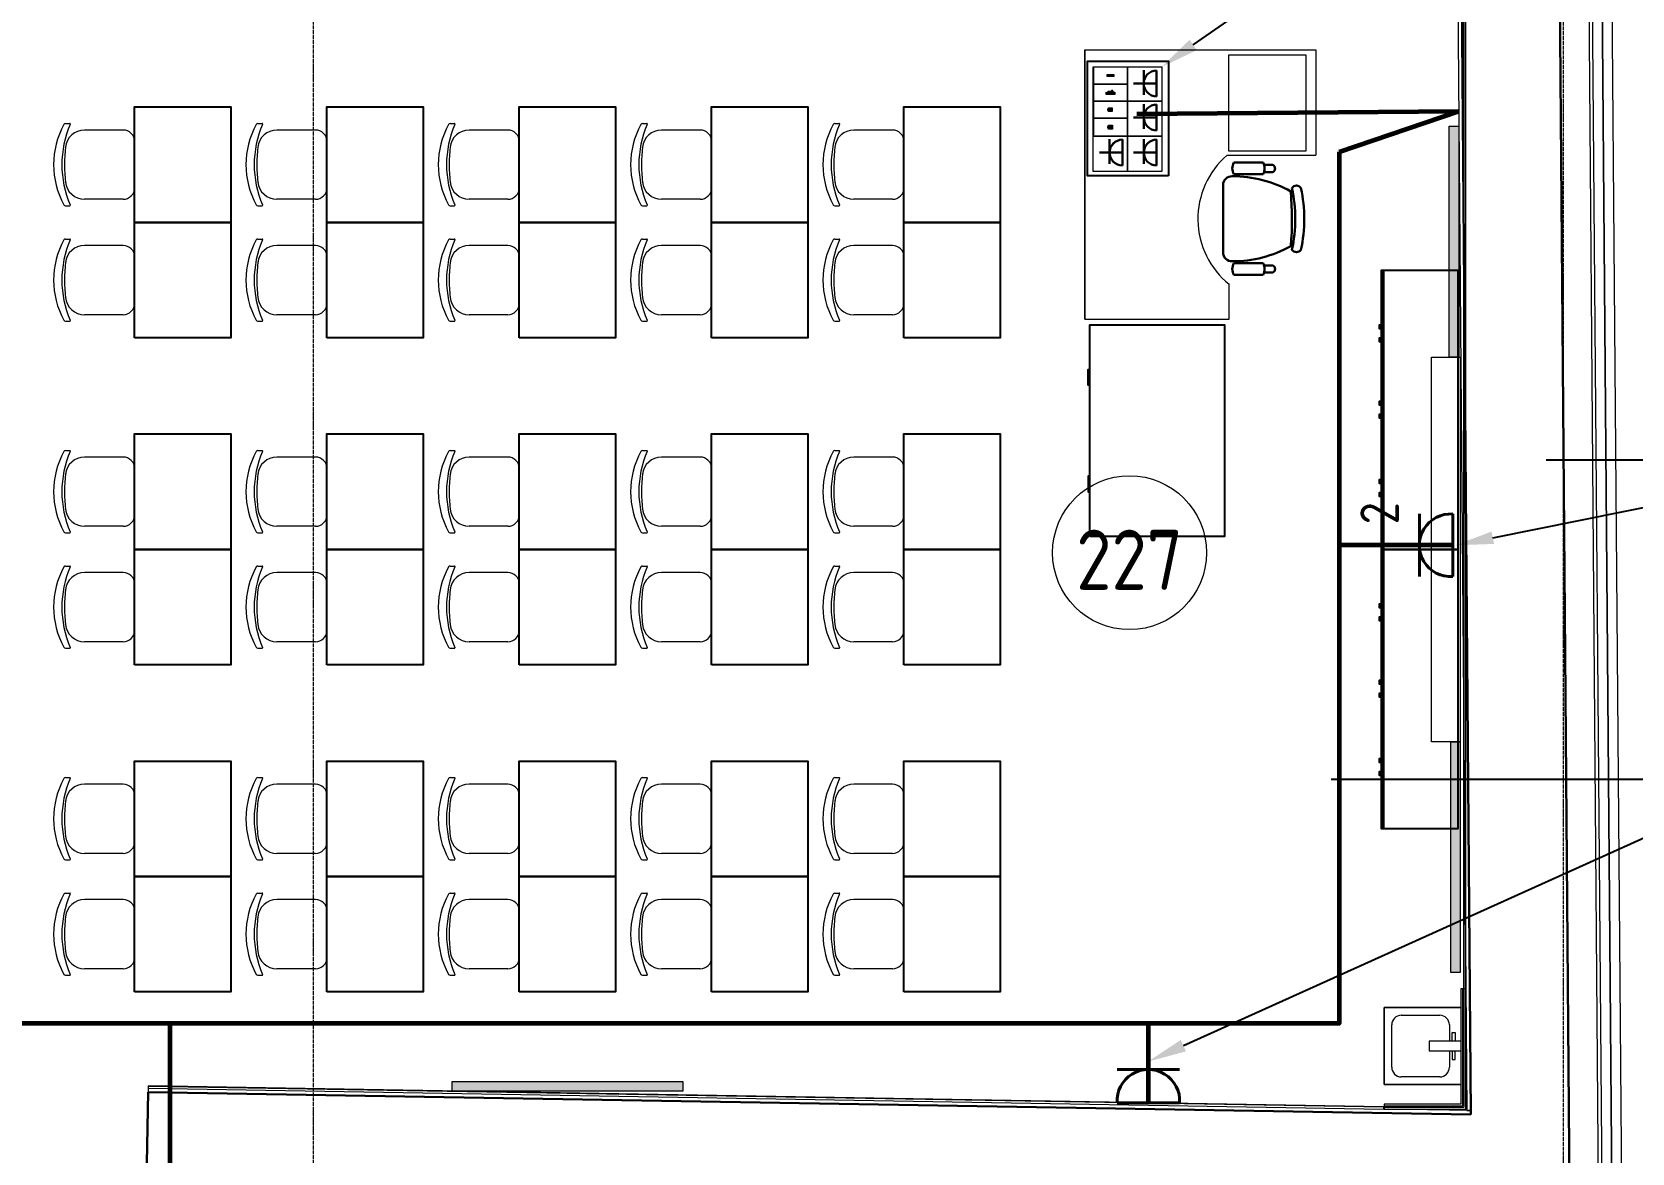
# Model space of a CAD drawing. Header units: millimetres. Extents: x -32 to 417638015, y -35 to 175284279.
# Drawn here: x 416933212 to 416941531, y 175268449 to 175274276 of the extents above; entities that cross this region are included whole.
import ezdxf
from ezdxf import colors
from ezdxf.entities.mleader import LeaderData, LeaderLine
from ezdxf.math import Vec2, Vec3

# ---------------------------------------------------------------- set-up
doc = ezdxf.new("R2010")
doc.units = ezdxf.units.MM
doc.linetypes.add('ADSK_Линия сетки', pattern=[25, 20, -2.5, 0, -2.5])
for name, color, linetype, lineweight in [('_ЭМ_В полу', 26, 'Кабель в трубе', 60), ('_ЭМ_гофра', 5, 'Continuous', 60), ('_ЭМ_ТХобщее_слой', 7, 'Continuous', 30), ('Аннотация', 7, 'Continuous', 18), ('Оси', 253, 'Continuous', 9), ('Сантехника', 7, 'Continuous', 18), ('Стены наружные', 7, 'Continuous', 18), ('Стены несущие', 7, 'Continuous', 30), ('Стены отделка', 7, 'Continuous', 30), ('Стены штриховка', 7, 'Continuous', 9), ('ТХ', 5, 'Continuous', 0), ('ШТРИХОВКА', 252, 'Continuous', 15), ('Электро', 250, 'Continuous', 25), ('ЭМ', 5, 'Continuous', 40), ('ЭОМ_Кабель Быт. розеток', 5, 'Continuous', 30), ('ЭОМ_Кабель для СУП', 150, 'Continuous', 9)]:
    doc.layers.add(name, color=color, linetype=linetype, lineweight=lineweight)
for name, color, linetype in [('_ЭМ_Надписи', 7, 'Continuous'), ('PDF _СС_розетки', 7, 'Continuous'), ('ВНУТРЯНКА', 1, 'Continuous'), ('ЭОМ_Лотки рабочие', 5, 'Continuous')]:
    doc.layers.add(name, color=color, linetype=linetype)
doc.layers.add('PDF _ЭОМ _розетки', color=7, linetype='Continuous', true_color=0xeb0000)
doc.layers.add('Линии', color=7, linetype='Continuous', lineweight=9, true_color=0x00a600)
doc.styles.add('ELine', font='txt.shx')
doc.styles.add('GOST Common', font='GOST_Common.ttf', dxfattribs={"width": 0.9, "height": 349.9999999999996})
doc.styles.add('ЭОМ', font='isocpeur.ttf', dxfattribs={"width": 0.85, "height": 250})
doc.linetypes.add('TRAY', pattern='A,12.119257,["_",ELine,S=4.5,R=90,X=0,Y=-1.555839],0.750382,["_",ELine,S=4.5,R=0,X=0,Y=-0.8058489999999999],1.314849,["_",ELine,S=4.5,R=0,X=0,Y=-0.8058489999999999],2.250029,["_",ELine,S=4.5,R=90,X=0,Y=-1.555839],13.565483', length=30)
doc.linetypes.add('Кабель в трубе', pattern='A,8,[133,ltypeshp.shx,S=1,R=0,X=10,Y=1.3],-3,[130,ltypeshp.shx,S=1.5,R=-45,X=-1.5,Y=0],8', length=19)

# ---------------------------------------------------------------- blocks, each defined once
blk = doc.blocks.new('Стул ученич штабелир №5-7')
at = {"color": 0, "linetype": 'ByBlock', "lineweight": -2}
for p, q in [((-120.064222017827, -6.874120663269423e-05), (120.064222017827, 6.874120663269423e-05)), ((-120.0642220180016, -6.874130849610083e-05), (120.0642220177106, 6.874110476928763e-05)), ((-179.935777982173, -59.99993125879337), (-179.935777982173, -260.3112319844695)), ((-179.9357779823476, -59.99993125888795), (-179.9357779823476, -260.3112319845714)), ((180.064222017827, -59.99993125879337), (180.064222017827, -260.3112319844695)), ((180.0642220177106, -59.99993125888795), (180.0642220177106, -260.3112319845714)), ((-213.4357779821148, -359.0004116515302), (-213.4357779821148, -337.3406056039639)), ((-213.4357779822894, -359.0004116516247), (-213.4357779822894, -337.3406056040585)), ((213.564222017827, -359.0004116515302), (213.564222017827, -337.3406056039639)), ((213.5642220176524, -359.0004116516247), (213.5642220176524, -337.3406056040585))]:
    blk.add_line(p, q, dxfattribs=at)
for centre, radius, start, end in [((-119.9357779822312, -59.99993125879337), 60.00000000000227, 90, 180), ((-119.9357779823476, -59.99993125885157), 59.99999999995964, 90, 180), ((120.0642220178852, -59.99993125879337), 60.00000000000227, 0, 90), ((120.0642220177106, -59.99993125885157), 59.99999999995964, 0, 90), ((-79.93577798217302, -260.3112319844549), 100.0000000000176, 180, 264.2584419996841), ((-79.93577798234764, -260.3112319845568), 100.0000000000176, 180, 264.2584419996841), ((80.06422201782698, -260.3112319844549), 100.0000000000176, 275.7415580003159, 0), ((80.06422201765236, -260.3112319845568), 100.0000000000176, 275.7415580003159, 0), ((-210.435777982173, -337.3406056039494), 2.999999999983853, 63.89783268162118, 180), ((-210.4357779823476, -337.340605604044), 2.999999999983853, 63.89783268162118, 180), ((-203.435777982173, -359.0004116515447), 9.999999999989248, 180, 238.068250632605), ((-203.4357779823476, -359.0004116516466), 9.999999999989248, 180, 238.068250632605), ((0.06422201782697812, 142.3201924452005), 520.8201237039044, 246.3195110063149, 293.6804889936851), ((0.06422201765235513, 142.3201924450987), 520.8201237039044, 246.3195110063149, 293.6804889936851), ((0.06422201782697812, 9.04909030158342), 430.5490215606072, 240.9916647866204, 299.0083352133797), ((0.06422201765235513, 9.049090301488832), 430.5490215606072, 240.9916647866204, 299.0083352133797), ((0.06422201782697812, 435.5341415462426), 800.3966485555333, 263.2469772545854, 276.7530227454146), ((0.06422201765235513, 435.5341415461407), 800.3966485555333, 263.2469772545854, 276.7530227454146), ((203.564222017827, -359.0004116515447), 9.999999999989248, 301.931749367395, 0), ((203.5642220176524, -359.0004116516466), 9.999999999989248, 301.931749367395, 0), ((210.564222017827, -337.3406056039494), 2.999999999983853, 0, 116.1021673183788), ((210.5642220176524, -337.340605604044), 2.999999999983853, 0, 116.1021673183788)]:
    blk.add_arc(centre, radius, start, end, dxfattribs=at)
blk = doc.blocks.new('Тх 2 этаж')
at = {"lineweight": 0, "true_color": 0x939598}
h = blk.add_hatch(color=252, dxfattribs=at)
h.dxf.hatch_style = 1
h.paths.add_polyline_path([(61180.77651820739, 38900.27129956684), (61130.77651820739, 38900.27129956684), (61130.77651820739, 40100.27129956684), (61180.77651820739, 40100.27129956684)])
h = blk.add_hatch(color=252, dxfattribs=at)
h.dxf.hatch_style = 1
h.paths.add_polyline_path([(61187.89324251522, 35700.32885760977), (61137.89324251522, 35700.32885760977), (61137.89324251522, 36900.32885760977), (61187.89324251522, 36900.32885760977)])
h = blk.add_hatch(color=252, dxfattribs=at)
h.dxf.hatch_style = 1
h.paths.add_polyline_path([(57145.65672237589, 35134.53561639902), (57145.65672237589, 35084.53561639902), (55945.65672237589, 35084.53561639902), (55945.65672237589, 35134.53561639902)])
at = {"color": 252, "linetype": 'Continuous', "lineweight": 5, "true_color": 0x939598}
for p, q in [((59236.2954341704, 39097.28630642517), (59236.29543418204, 40497.28630642517)), ((59236.29543418204, 40497.28630642517), (59236.29543418204, 39097.28630642517)), ((59236.29543418204, 40497.28630642517), (60436.29543418204, 40497.28630642517)), ((60436.29543418204, 40497.28630642517), (60436.29543418204, 39949.36573128978)), ((59975.32160663168, 39949.36573128978), (60436.29543418204, 39949.36573128978)), ((59986.29543418204, 39097.28630642517), (59986.2954341821, 39278.18198510743)), ((59236.2954341704, 39097.28630642517), (59986.2954341704, 39097.28630642517)), ((59236.29543418204, 39097.28630642517), (59986.29543418204, 39097.28630642517))]:
    blk.add_line(p, q, dxfattribs=at)
at = {"color": 252, "linetype": 'Continuous', "true_color": 0x939598}
for p, q in [((60162.14426912137, 39850.34493473265), (60010.96334570626, 39850.34527166281)), ((60162.14440334684, 39910.5721293916), (60010.96347993196, 39910.57246632176)), ((60213.4767033805, 39861.80892196414), (60167.76388856259, 39861.81367082312)), ((60213.55090461861, 39898.55492247525), (60167.93985862334, 39898.53411271307)), ((59954.7005972476, 39794.04722466017), (59954.69981686355, 39443.88792741508)), ((60162.14323779874, 39387.5892927025), (60010.96231438362, 39387.58962963265)), ((60213.47562096411, 39376.12740015704), (60167.76280612036, 39376.12053156388)), ((60788.06103285012, 39350.32885760977), (60788.06103285012, 37900.32885760977)), ((60162.14310357816, 39327.36442153389), (60010.96218016327, 39327.36475846404)), ((60213.54965840842, 39339.37907582498), (60167.93861250629, 39339.40008888976)), ((60788.06103285012, 37900.32885760977), (60788.06103285012, 36450.32885760977))]:
    blk.add_line(p, q, dxfattribs=at)
at = {"color": 252, "linetype": 'Continuous', "lineweight": 5, "true_color": 0x939598}
for points in [[(60385.0405135703, 40470.86859739671), (60385.0405135703, 39970.86859739671), (59985.0405135703, 39970.86859739671), (59985.0405135703, 40470.86859739671)], [(61037.89324251522, 36900.32885760977), (61037.89324251522, 38900.32885760977), (61187.89324251522, 38900.32885760977), (61187.89324251522, 36900.32885760977)]]:
    blk.add_lwpolyline(points, close=True, dxfattribs=at)
at = {"color": 252, "true_color": 0x939598}
for points in [[(54295.43688197446, 39600.32885761023), (54295.43688197446, 40200.32885761023), (54795.43688197457, 40200.32885761023), (54795.43688197457, 39600.32885761023)], [(55295.43688197446, 39600.32885761023), (55295.43688197446, 40200.32885761023), (55795.43688197457, 40200.32885761023), (55795.43688197457, 39600.32885761023)], [(56295.43688197446, 39600.32885761023), (56295.43688197446, 40200.32885761023), (56795.43688197457, 40200.32885761023), (56795.43688197457, 39600.32885761023)], [(57295.43688197492, 39600.32885761023), (57295.43688197492, 40200.32885761023), (57795.43688197504, 40200.32885761023), (57795.43688197504, 39600.32885761023)], [(58295.43688197492, 39600.32885761023), (58295.43688197492, 40200.32885761023), (58795.43688197504, 40200.32885761023), (58795.43688197504, 39600.32885761023)], [(54295.43688197446, 39000.32885760977), (54295.43688197446, 39600.32885760977), (54795.43688197457, 39600.32885760977), (54795.43688197457, 39000.32885760977)], [(55295.43688197446, 39000.32885760977), (55295.43688197446, 39600.32885760977), (55795.43688197457, 39600.32885760977), (55795.43688197457, 39000.32885760977)], [(56295.43688197446, 39000.32885760977), (56295.43688197446, 39600.32885760977), (56795.43688197457, 39600.32885760977), (56795.43688197457, 39000.32885760977)], [(57295.43688197492, 39000.32885760977), (57295.43688197492, 39600.32885760977), (57795.43688197504, 39600.32885760977), (57795.43688197504, 39000.32885760977)], [(58295.43688197492, 39000.32885760977), (58295.43688197492, 39600.32885760977), (58795.43688197504, 39600.32885760977), (58795.43688197504, 39000.32885760977)], [(54295.43688197446, 37900.32885760977), (54295.43688197446, 38500.32885760977), (54795.43688197457, 38500.32885760977), (54795.43688197457, 37900.32885760977)], [(55295.43688197446, 37900.32885760977), (55295.43688197446, 38500.32885760977), (55795.43688197457, 38500.32885760977), (55795.43688197457, 37900.32885760977)], [(56295.43688197446, 37900.32885760977), (56295.43688197446, 38500.32885760977), (56795.43688197457, 38500.32885760977), (56795.43688197457, 37900.32885760977)], [(57295.43688197492, 37900.32885760977), (57295.43688197492, 38500.32885760977), (57795.43688197504, 38500.32885760977), (57795.43688197504, 37900.32885760977)], [(58295.43688197492, 37900.32885760977), (58295.43688197492, 38500.32885760977), (58795.43688197504, 38500.32885760977), (58795.43688197504, 37900.32885760977)], [(54295.43688197446, 37300.3288576093), (54295.43688197446, 37900.3288576093), (54795.43688197457, 37900.3288576093), (54795.43688197457, 37300.3288576093)], [(55295.43688197446, 37300.3288576093), (55295.43688197446, 37900.3288576093), (55795.43688197457, 37900.3288576093), (55795.43688197457, 37300.3288576093)], [(56295.43688197446, 37300.3288576093), (56295.43688197446, 37900.3288576093), (56795.43688197457, 37900.3288576093), (56795.43688197457, 37300.3288576093)], [(57295.43688197492, 37300.3288576093), (57295.43688197492, 37900.3288576093), (57795.43688197504, 37900.3288576093), (57795.43688197504, 37300.3288576093)], [(58295.43688197492, 37300.3288576093), (58295.43688197492, 37900.3288576093), (58795.43688197504, 37900.3288576093), (58795.43688197504, 37300.3288576093)], [(54295.43688197446, 36200.3288576093), (54295.43688197446, 36800.3288576093), (54795.43688197457, 36800.3288576093), (54795.43688197457, 36200.3288576093)], [(55295.43688197446, 36200.3288576093), (55295.43688197446, 36800.3288576093), (55795.43688197457, 36800.3288576093), (55795.43688197457, 36200.3288576093)], [(56295.43688197446, 36200.3288576093), (56295.43688197446, 36800.3288576093), (56795.43688197457, 36800.3288576093), (56795.43688197457, 36200.3288576093)], [(57295.43688197492, 36200.3288576093), (57295.43688197492, 36800.3288576093), (57795.43688197504, 36800.3288576093), (57795.43688197504, 36200.3288576093)], [(58295.43688197492, 36200.3288576093), (58295.43688197492, 36800.3288576093), (58795.43688197504, 36800.3288576093), (58795.43688197504, 36200.3288576093)], [(54295.43688197446, 35600.32885760884), (54295.43688197446, 36200.32885760884), (54795.43688197457, 36200.32885760884), (54795.43688197457, 35600.32885760884)], [(55295.43688197446, 35600.32885760884), (55295.43688197446, 36200.32885760884), (55795.43688197457, 36200.32885760884), (55795.43688197457, 35600.32885760884)], [(56295.43688197446, 35600.32885760884), (56295.43688197446, 36200.32885760884), (56795.43688197457, 36200.32885760884), (56795.43688197457, 35600.32885760884)], [(57295.43688197492, 35600.32885760884), (57295.43688197492, 36200.32885760884), (57795.43688197504, 36200.32885760884), (57795.43688197504, 35600.32885760884)], [(58295.43688197492, 35600.32885760884), (58295.43688197492, 36200.32885760884), (58795.43688197504, 36200.32885760884), (58795.43688197504, 35600.32885760884)]]:
    blk.add_lwpolyline(points, close=True, dxfattribs=at)
at = {"color": 252, "lineweight": 0, "true_color": 0x939598}
for points in [[(61180.77651820739, 38900.27129956684), (61130.77651820739, 38900.27129956684), (61130.77651820739, 40100.27129956684), (61180.77651820739, 40100.27129956684), (61180.77651820739, 38900.27129956684)], [(61187.89324251522, 35700.32885760977), (61137.89324251522, 35700.32885760977), (61137.89324251522, 36900.32885760977), (61187.89324251522, 36900.32885760977), (61187.89324251522, 35700.32885760977)], [(57145.65672237589, 35134.53561639902), (57145.65672237589, 35084.53561639902), (55945.65672237589, 35084.53561639902), (55945.65672237589, 35134.53561639902), (57145.65672237589, 35134.53561639902)]]:
    blk.add_lwpolyline(points, dxfattribs=at)
at = {"color": 252, "linetype": 'Continuous', "true_color": 0x939598}
for points in [[(61176.03353846149, 39350.32885760977), (60776.03353846149, 39350.32885760977), (60776.03353846149, 37900.32885760977), (61176.03353846149, 37900.32885760977)], [(59261.2954341704, 37967.28630642517), (59261.2954341704, 39067.28630642517), (59961.2954341704, 39067.28630642517), (59961.2954341704, 37967.28630642517)], [(60776.03353846149, 39048.98644741462), (60776.03353846149, 39066.36411720444), (60765.81210493558, 39066.36411720444), (60765.81210493558, 39048.98644741462)], [(60776.03353846149, 38981.30789320008), (60776.03353846149, 38998.68556298991), (60765.81210493558, 38998.68556298991), (60765.81210493558, 38981.30789320008)], [(60776.03353846149, 38652.09699854325), (60776.03353846149, 38669.47466833307), (60765.81210493558, 38669.47466833307), (60765.81210493558, 38652.09699854325)], [(60776.03353846149, 38584.41844432871), (60776.03353846149, 38601.79611411854), (60765.81210493558, 38601.79611411854), (60765.81210493558, 38584.41844432871)], [(60776.03353846149, 38245.07422458217), (60776.03353846149, 38262.451894372), (60765.81210493558, 38262.451894372), (60765.81210493558, 38245.07422458217)], [(60776.03353846149, 38177.39567036764), (60776.03353846149, 38194.77334015747), (60765.81210493558, 38194.77334015747), (60765.81210493558, 38177.39567036764)], [(61176.03353846149, 37900.32885760977), (60776.03353846149, 37900.32885760977), (60776.03353846149, 36450.32885760977), (61176.03353846149, 36450.32885760977)], [(60776.03353846149, 37598.98644741462), (60776.03353846149, 37616.36411720444), (60765.81210493558, 37616.36411720444), (60765.81210493558, 37598.98644741462)], [(60776.03353846149, 37531.30789320008), (60776.03353846149, 37548.68556298991), (60765.81210493558, 37548.68556298991), (60765.81210493558, 37531.30789320008)], [(60776.03353846149, 37202.09699854325), (60776.03353846149, 37219.47466833307), (60765.81210493558, 37219.47466833307), (60765.81210493558, 37202.09699854325)], [(60776.03353846149, 37134.41844432871), (60776.03353846149, 37151.79611411854), (60765.81210493558, 37151.79611411854), (60765.81210493558, 37134.41844432871)], [(60776.03353846149, 36795.07422458217), (60776.03353846149, 36812.451894372), (60765.81210493558, 36812.451894372), (60765.81210493558, 36795.07422458217)], [(60776.03353846149, 36727.39567036764), (60776.03353846149, 36744.77334015747), (60765.81210493558, 36744.77334015747), (60765.81210493558, 36727.39567036764)]]:
    blk.add_lwpolyline(points, close=True, dxfattribs=at)
for points in [[(59261.2954341704, 38754.01071749668), (59252.30571385636, 38754.01071749668), (59252.30571385636, 38835.83126919571), (59261.2954341704, 38835.83126919571)], [(59261.2954341704, 38280.56189535366), (59252.30571385636, 38280.56189535366), (59252.30571385636, 38198.74134365463), (59261.2954341704, 38198.74134365463)]]:
    blk.add_lwpolyline(points, dxfattribs=at)
at = {"color": 252, "linetype": 'Continuous', "lineweight": 5, "true_color": 0x939598}
blk.add_arc((60260.67704385606, 39618.34969742381), 437.0347128431037, 130.763286195209, 231.1101143190812, dxfattribs=at)
at = {"color": 252, "linetype": 'Continuous', "true_color": 0x939598}
for centre, radius, start, end in [((60060.98328179916, 39880.45759577001), 58.38482941624959, 148.9509723039595, 211.0487723124128), ((60112.12446724885, 39880.45748179406), 58.38480618133872, 328.9509823097884, 31.04877231241278), ((60204.95766674218, 39880.16683860077), 20.23648610886494, 294.8954523095378, 65.3353723126191), ((60000.11252139462, 39794.64193699509), 45.41608186922892, 87.81347230701496, 180.7478723090623), ((60003.16940888696, 39215.56074127211), 624.4633710530684, 60.90677230834565, 90.12147231066483), ((59582.53048366125, 39618.25509392261), 747.5137961953538, 347.6019923053718, 12.39777231370975), ((60335.8472871471, 39762.8999864033), 28.12327221800075, 34.29147231039229, 145.7082723040992), ((59629.00029166185, 39618.25499035761), 747.5137961953548, 347.6019923053718, 12.39777231370975), ((58550.69627889598, 39618.25739352516), 1761.918570076576, 355.3938223139809, 4.654622310933214), ((60000.11150601535, 39443.29533615609), 45.4158030504315, 179.2518723107988, 272.1866373024927), ((60003.17422751244, 40022.36490078853), 624.4533800444574, 269.8779723083234, 299.1058923034812), ((60335.84664241274, 39473.60684367712), 28.12280751992464, 214.2900723023849, 325.7096423134712), ((60060.98211625617, 39357.47708257119), 58.38480618134817, 148.9509723039595, 211.0487723124128), ((60112.12330170584, 39357.47696859506), 58.38485265115693, 328.9510123072455, 31.04877231241278), ((60205.0306217701, 39357.73699246161), 20.23648610886201, 294.8954523095378, 65.3353723126191)]:
    blk.add_arc(centre, radius, start, end, dxfattribs=at)
at = {"layer": 'ТХ', "color": 252, "lineweight": 0, "true_color": 0x939598, "rotation": 270}
for p in [(54295.43688197446, 39900.32885761023), (55295.43688197446, 39900.32885761023), (56295.43688197492, 39900.32885761023), (57295.43688197492, 39900.32885761023), (58295.43688197492, 39900.32885761023), (54295.43688197446, 39300.32885760977), (55295.43688197446, 39300.32885760977), (56295.43688197492, 39300.32885760977), (57295.43688197492, 39300.32885760977), (58295.43688197492, 39300.32885760977), (54295.43688197446, 38200.32885760977), (55295.43688197446, 38200.32885760977), (56295.43688197492, 38200.32885760977), (57295.43688197492, 38200.32885760977), (58295.43688197492, 38200.32885760977), (54295.43688197446, 37600.3288576093), (55295.43688197446, 37600.3288576093), (56295.43688197492, 37600.3288576093), (57295.43688197492, 37600.3288576093), (58295.43688197492, 37600.3288576093), (54295.43688197446, 36500.3288576093), (55295.43688197446, 36500.3288576093), (56295.43688197492, 36500.3288576093), (57295.43688197492, 36500.3288576093), (58295.43688197492, 36500.3288576093), (54295.43688197446, 35900.32885760837), (55295.43688197446, 35900.32885760837), (56295.43688197492, 35900.32885760837), (57295.43688197492, 35900.32885760837), (58295.43688197492, 35900.32885760837)]:
    blk.add_blockref('Стул ученич штабелир №5-7', p, dxfattribs=at)
blk = doc.blocks.new('План 2 этажа')
at = {"layer": 'Линии', "color": 8}
blk.add_circle((53778.77925825748, 40208.45643369347), 400, dxfattribs=at)
at = {"layer": 'Оси', "color": 8, "linetype": 'ADSK_Линия сетки'}
for p, q in [((49535.92272609222, 9973.128395515116), (49535.92272609228, 43330.54485976356)), ((56035.92272609216, -4690.674102031737), (56035.92272609228, 43330.54485976354))]:
    blk.add_line(p, q, dxfattribs=at)
at = {"layer": 'Сантехника', "color": 8}
for p, q in [((55501.92394514976, 37843.69959040951), (55101.92394514976, 37843.69959040951)), ((55101.92394514976, 37843.69959040951), (55101.92394514976, 37443.69959040951)), ((55101.92394514976, 37843.69959040951), (55501.92394514976, 37843.69959040951)), ((55101.92394514976, 37443.69959040951), (55101.92394514976, 37843.69959040951)), ((55191.92320647625, 37803.69959040951), (55391.92468381911, 37803.69959040951)), ((55141.92320647626, 37533.70032841641), (55141.92320647626, 37753.69959040952)), ((55441.92468381912, 37753.6995904095), (55441.92468381912, 37668.69964301687)), ((55456.92395079025, 37713.69959040951), (55471.9239677132, 37713.69959040951)), ((55456.92395079025, 37668.69964301687), (55456.92395079025, 37713.69959040951)), ((55471.9239677132, 37713.69959040951), (55471.9239677132, 37668.69964301687)), ((55501.92394514976, 37668.69964301687), (55336.91102967469, 37668.69964301687)), ((55336.91102967469, 37668.69964301687), (55336.91102967469, 37618.69953780209)), ((55336.91102967469, 37618.69953780209), (55501.92394514976, 37618.69953780209)), ((55441.92468381912, 37618.69953780209), (55441.92468381912, 37533.70032841641)), ((55456.92393951042, 37618.69953780209), (55456.92393951042, 37573.69953780209)), ((55471.92393446289, 37573.69953780209), (55471.92393446289, 37618.69953780209)), ((55456.92393951042, 37573.69953780209), (55471.92393446289, 37573.69953780209)), ((55101.92394514976, 37443.69959040951), (55501.92394514976, 37443.69959040951)), ((55501.92394514976, 37443.69959040951), (55101.92394514976, 37443.69959040951)), ((55391.92468381912, 37483.70032841641), (55191.92320647626, 37483.70032841641))]:
    blk.add_line(p, q, dxfattribs=at)
for centre, radius, start, end in [((55191.92320647625, 37753.69959040952), 49.99999999999496, 90, 180), ((55391.92468381911, 37753.6995904095), 50.00000000000545, 0, 90), ((55191.92320647626, 37533.70032841641), 49.99999999999994, 180, 270), ((55391.92468381912, 37533.70032841641), 50.00000000000004, 270, 0)]:
    blk.add_arc(centre, radius, start, end, dxfattribs=at)
at = {"layer": 'Стены наружные', "color": 8}
for p, q in [((56277.85419255681, 44107.5048098117), (56365.35536891129, 33288.48253709409)), ((56315.38774645817, 33284.2770481747), (56228.25694309018, 44057.50480981172)), ((56228.25792424136, 44057.50480981109), (56315.3887276093, 33284.2770481747))]:
    blk.add_line(p, q, dxfattribs=at)
at = {"layer": 'Стены несущие', "color": 8}
for p, q in [((56070.07858735276, 36412.84215470037), (56010.03002658818, 43837.50480981116)), ((55504.78509928519, 43247.50480981119), (55552.98289410764, 37288.12189171278)), ((48675.71843421919, 37404.43856929793), (48669.46143818012, 37034.49147848551)), ((48675.71843421913, 37404.43856929793), (55552.9828941077, 37288.12189171278))]:
    blk.add_line(p, q, dxfattribs=at)
at = {"layer": 'Стены отделка', "color": 8, "lineweight": 9}
for p, q in [((56240.0730276783, 36414.21702140529), (56178.66067477479, 44007.50480981116)), ((55484.78572146478, 43247.3470050229), (55532.81457617466, 37308.8525699829)), ((55514.92394514941, 43034.24843069262), (55514.92394514976, 37941.5147055493)), ((55526.92394514981, 37316.51470554936), (55526.92394514941, 43034.24843069262)), ((55501.92394514981, 37941.5147055493), (55501.92394514981, 37341.5147055493)), ((55526.92394514981, 37941.5147055493), (55501.92394514981, 37941.5147055493)), ((48676.25957982277, 37436.43399336819), (48676.05665022152, 37424.43570934181)), ((55100.75586233701, 37327.77508296876), (48676.25957982277, 37436.43399336819)), ((48676.05665022135, 37424.43570934181), (48675.71843421913, 37404.43856929793)), ((55100.55293273571, 37315.7767989424), (55100.75586233701, 37327.77508296876)), ((55553.3211101098, 37308.11903175674), (55100.55293273571, 37315.77679894246)), ((55501.92394514981, 37341.5147055493), (55101.92394514981, 37341.5147055493)), ((55101.92394514981, 37341.5147055493), (55101.92394514981, 37316.51470554936)), ((55101.92394514981, 37316.51470554936), (55526.92394514981, 37316.51470554936)), ((55532.81457617466, 37308.8525699829), (55552.81392209535, 37309.01431900704)), ((55552.9828941077, 37288.12189171278), (55553.3211101098, 37308.11903175674))]:
    blk.add_line(p, q, dxfattribs=at)
at = {"layer": 'Стены штриховка', "color": 8}
for p, q in [((56160.03493234393, 43837.50480981116), (56220.07368175767, 36414.05527238114)), ((55516.92394514941, 43034.24843069262), (55516.92394514987, 37326.51470554932)), ((55510.92394514981, 37332.51470554935), (55510.92394514981, 37941.5147055493)), ((48676.05665022152, 37424.43570934181), (48676.05665022135, 37424.43570934181)), ((48676.05665022152, 37424.43570934181), (55100.55293273571, 37315.7767989424)), ((55100.72204073681, 37325.77536896437), (48676.22575822263, 37434.43427936379)), ((55101.92394514981, 37332.51470554935), (55510.92394514981, 37332.51470554935)), ((55101.92394514981, 37326.51470554932), (55516.92394514981, 37326.51470554932))]:
    blk.add_line(p, q, dxfattribs=at)
at = {"layer": 'ЭОМ_Лотки рабочие'}
blk.add_blockref('Тх 2 этаж', (-5689.424382357276, 2325.175952200887), dxfattribs=at)
at = {"layer": 'Аннотация', "color": 8, "lineweight": 9, "insert": (53778.77925825748, 40171.50831343472), "char_height": 312.5000000000001, "width": 520.2111192702771, "attachment_point": 5, "line_spacing_factor": 1.022765581104984, "style": 'GOST Common'}
blk.add_mtext('227', dxfattribs=at)
blk = doc.blocks.new('_ЭМ_ТХ2_2ЭТАЖнов')
at = {"color": 252, "linetype": 'Continuous', "lineweight": 5, "true_color": 0x939598}
for p, q in [((59360.94832572137, 41088.76266821638), (59360.94832573301, 42488.76266821638)), ((59360.94832573301, 42488.76266821638), (59360.94832573301, 41088.76266821638)), ((59360.94832573301, 42488.76266821638), (60560.94832573301, 42488.76266821638)), ((60560.94832573301, 42488.76266821638), (60560.94832573301, 41940.84209308099)), ((60099.97449818264, 41940.84209308099), (60560.94832573301, 41940.84209308099)), ((60110.94832573301, 41088.76266821638), (60110.94832573307, 41269.65834689863)), ((59360.94832572137, 41088.76266821638), (60110.94832572137, 41088.76266821638)), ((59360.94832573301, 41088.76266821638), (60110.94832573301, 41088.76266821638))]:
    blk.add_line(p, q, dxfattribs=at)
at = {"color": 252, "linetype": 'Continuous', "true_color": 0x939598}
for p, q in [((60286.79729489782, 41902.0484911828), (60135.61637148294, 41902.04882811296)), ((60338.12959493147, 41853.28528375534), (60292.41678011357, 41853.29003261432)), ((60338.20379616958, 41890.03128426645), (60292.59275017432, 41890.01047450427)), ((60079.35348879858, 41785.52358645137), (60079.35270841452, 41435.36428920629)), ((60286.79716067234, 41841.82129652386), (60135.61623725724, 41841.82163345401)), ((60286.79612934971, 41379.0656544937), (60135.61520593459, 41379.06599142386)), ((60338.12851251508, 41367.60376194824), (60292.41569767133, 41367.59689335508)), ((60286.79599512912, 41318.84078332509), (60135.61507171424, 41318.84112025525)), ((60338.20254995939, 41330.85543761618), (60292.59150405725, 41330.87645068096)), ((60912.71392440109, 41341.80521940099), (60912.71392440109, 39891.80521940099)), ((60912.71392440109, 39891.80521940099), (60912.71392440109, 38441.80521940099))]:
    blk.add_line(p, q, dxfattribs=at)
at = {"color": 252, "linetype": 'Continuous', "lineweight": 5, "true_color": 0x939598}
blk.add_arc((60385.32993540703, 41609.82605921501), 437.0347128431037, 130.7632861937174, 231.1101143198557, dxfattribs=at)
at = {"color": 252, "linetype": 'Continuous', "true_color": 0x939598}
for centre, radius, start, end in [((60185.63617335013, 41871.93395756122), 58.38482941624959, 148.9509723046046, 211.0487723123435), ((60236.77735879981, 41871.93384358526), 58.38480618133872, 328.9509823089284, 31.04877231234352), ((60329.61055829315, 41871.64320039197), 20.23648610886494, 294.8954523101457, 65.33537231183048), ((60124.76541294559, 41786.11829878629), 45.41608186922892, 87.81347230707858, 180.7478723090623), ((60127.82230043792, 41207.03710306332), 624.4633710530684, 60.90677230794027, 90.12147231066393), ((59707.18337521222, 41609.73145571381), 747.5137961953538, 347.6019923051033, 12.39777231397826), ((60460.50017869808, 41754.3763481945), 28.12327221800075, 34.29147231014164, 145.7082723052577), ((59753.65318321282, 41609.73135214882), 747.5137961953548, 347.6019923051033, 12.39777231397826), ((58675.34917044695, 41609.73375531636), 1761.918570076576, 355.3938223140478, 4.654622310899385), ((60124.76439756631, 41434.7716979473), 45.4158030504315, 179.2518723108096, 272.1866373025563), ((60127.8271190634, 42013.84126257973), 624.4533800444574, 269.8779723083252, 299.105892302794), ((60460.49953396371, 41465.08320546832), 28.12280751992464, 214.2900723028546, 325.7096423144107), ((60185.63500780714, 41348.95344436239), 58.38480618134817, 148.9509723046046, 211.0487723123435), ((60236.7761932568, 41348.95333038626), 58.38485265115693, 328.9510123068154, 31.04877231234352), ((60329.68351332107, 41349.21335425281), 20.23648610886201, 294.8954523101457, 65.33537231183048)]:
    blk.add_arc(centre, radius, start, end, dxfattribs=at)
at = {"layer": 'ТХ', "color": 252, "lineweight": 0, "true_color": 0x939598, "rotation": 270}
for p in [(54420.08977352543, 41891.80521940146), (55420.08977352543, 41891.80521940146), (56420.08977352589, 41891.80521940146), (57420.08977352589, 41891.80521940146), (58420.08977352589, 41891.80521940146), (54420.08977352543, 41291.80521940099), (55420.08977352543, 41291.80521940099), (56420.08977352589, 41291.80521940099), (57420.08977352589, 41291.80521940099), (58420.08977352589, 41291.80521940099), (54420.08977352543, 40191.80521940099), (55420.08977352543, 40191.80521940099), (56420.08977352589, 40191.80521940099), (57420.08977352589, 40191.80521940099), (58420.08977352589, 40191.80521940099), (54420.08977352543, 39591.80521940053), (55420.08977352543, 39591.80521940053), (56420.08977352589, 39591.80521940053), (57420.08977352589, 39591.80521940053), (58420.08977352589, 39591.80521940053), (54420.08977352543, 38491.80521940053), (55420.08977352543, 38491.80521940053), (56420.08977352589, 38491.80521940053), (57420.08977352589, 38491.80521940053), (58420.08977352589, 38491.80521940053), (54420.08977352543, 37891.8052193996), (55420.08977352543, 37891.8052193996), (56420.08977352589, 37891.8052193996), (57420.08977352589, 37891.8052193996), (58420.08977352589, 37891.8052193996)]:
    blk.add_blockref('Стул ученич штабелир №5-7', p, dxfattribs=at)
blk = doc.blocks.new('розетк для люка')
at = {"layer": 'ВНУТРЯНКА', "color": 5, "lineweight": 30, "ltscale": 100, "transparency": 33554687}
blk.add_line((-67.11747854948044, -58.844417036511), (-67.11747854948044, 69.0245871595107), dxfattribs=at)
at = {"layer": 'Электро', "color": 5, "lineweight": 30, "transparency": 33554687}
for p, q in [((0, 0.0003593091387301683), (-120.061785097234, 0.0003593091387301683)), ((0, 67.26808135141619), (0, -67.26808135141619))]:
    blk.add_line(p, q, dxfattribs=at)
blk.add_ellipse((0.1495329299941659, 0), major_axis=(47.56583400309081, 47.56583400309035), ratio=0.9999999999999749, start_param=0.7876211000824064, end_param=3.924767880302308, dxfattribs=at)
blk = doc.blocks.new('Люк на 6 мест')
h = blk.add_hatch(color=256)
h.dxf.hatch_style = 1
h.paths.add_polyline_path([(-284.6164134591818, 515.7474190315988), (-284.5652974923141, 526.8375173213717), (-319.1556172966957, 526.9969494201068), (-319.2067332635634, 515.906851130334)])
h = blk.add_hatch(color=256)
h.dxf.hatch_style = 1
h.paths.add_polyline_path([(-323.7025677859856, 435.0548833542289), (-323.7022941317482, 435.1142552340189), (-313.005850428257, 442.7868896221062), (-289.0984504525622, 442.7241952550849), (-279.4343289099706, 434.9577158932825), (-279.4340552561989, 435.0170877726068), (-279.3240828458293, 422.808255480255), (-323.5925953751503, 422.8460510616442)])
h = blk.add_hatch(color=256)
h.dxf.hatch_style = 1
h.paths.add_polyline_path([(-311.7315014389605, 334.8334641364127), (-311.7421021068731, 341.7084559640571), (-317.2420955689886, 341.6999754296339), (-317.2505761034117, 347.1999688908181), (-311.750582641529, 347.2084494252413), (-311.7611833096744, 354.0834412533513), (-292.5112061932014, 354.1131231245308), (-292.4815243222547, 334.8631460071265)])
h = blk.add_hatch(color=256)
h.dxf.hatch_style = 1
h.paths.add_polyline_path([(-311.2660800683661, 243.1889807875316), (-311.2766807362786, 250.063972615176), (-316.7766741983942, 250.0554920807529), (-316.7851547328173, 255.5554855419371), (-311.2851612709346, 255.5639660763602), (-311.29576193908, 262.4389579044703), (-292.0457848226069, 262.4686397756498), (-292.0161029516603, 243.2186626582454)])
for p, q in [((-323.7025677855199, 435.0548833542289), (-323.7022941317482, 435.1142552340189)), ((-323.5925953751503, 422.8460510616442), (-323.7025677855199, 435.0548833542289)), ((-279.3240828458293, 422.808255480255), (-323.5925953751503, 422.8460510616442)), ((-289.0984504525622, 442.7241952550849), (-296.8204412725827, 442.7122885844456)), ((-296.8204412725827, 442.7122885844456), (-296.8085346021762, 434.9902977641923)), ((-289.0865437821558, 435.0022044345988), (-289.0984504525622, 442.7241952550849)), ((-289.0865437821558, 435.0022044345988), (-279.4340552561989, 435.0170877726068)), ((-279.4340552561989, 435.0170877726068), (-279.3240828458293, 422.808255480255))]:
    blk.add_line(p, q)
for points in [[(-215.4657629050489, 477.0801654207753), (-388.3062678503629, 476.7635674309568), (-388.3062678503629, 565.6642030309304), (-215.4657629050489, 565.9808010207489)], [(-284.5652974918485, 526.8375173213717), (-284.6164134587161, 515.7474190315988), (-319.2067332635634, 515.906851130334), (-319.1556172966957, 526.9969494201068)], [(-215.4657629050489, 388.1795298208017), (-388.3062678503629, 387.8629318309831), (-388.3062678503629, 476.7635674309568), (-215.4657629050489, 477.0801654207753)], [(-215.4657629050489, 299.2788942208281), (-388.3062678503629, 298.9622962310095), (-388.3062678503629, 387.8629318309831), (-215.4657629050489, 388.1795298208017)], [(-215.8419085670903, 205.4565212957386), (-388.6824135124043, 205.1399233059201), (-388.3062678503629, 298.9631910803387), (-215.4657629050489, 299.2797890701572)]]:
    blk.add_lwpolyline(points, close=True)
for points in [[(-311.750582641529, 347.2084494252413), (-317.2505761034117, 347.1999688908181), (-317.2420955689886, 341.6999754296339), (-311.7421021068731, 341.7084559640571)], [(-311.750582641529, 347.2084494252413), (-311.7611833096744, 354.0834412533513), (-292.5112061932014, 354.1131231245308)], [(-292.5112061932014, 354.1131231245308), (-292.4815243222547, 334.8631460071265), (-311.7315014389605, 334.8334641364127), (-311.7421021068731, 341.7084559640571)], [(-311.2851612709346, 255.5639660763602), (-316.7851547328173, 255.5554855419371), (-316.7766741983942, 250.0554920807529), (-311.2766807362786, 250.063972615176)], [(-311.2851612709346, 255.5639660763602), (-311.29576193908, 262.4389579044703), (-292.0457848226069, 262.4686397756498)], [(-292.0457848226069, 262.4686397756498), (-292.0161029516603, 243.2186626582454), (-311.2660800683661, 243.1889807875316), (-311.2766807362786, 250.063972615176)]]:
    blk.add_lwpolyline(points)
at = {"layer": 'PDF _СС_розетки', "linetype": 'Continuous', "lineweight": 20, "transparency": 33554687}
for points in [[(-391.1627966398373, 565.9808010207489), (-213.3615254396573, 565.9808010207489), (-213.3615254396573, 388.1795298208017), (-391.1627966398373, 388.1795298208017)], [(-391.1627966398373, 388.1795298208017), (-213.3615254396573, 388.1795298208017), (-213.3615254396573, 205.2982223008294), (-391.1627966398373, 205.2982223008294)], [(-391.1627966398373, 388.1795298208017), (-213.3615254396573, 388.1795298208017), (-213.3615254396573, 205.2982223008294), (-391.1627966398373, 205.2982223008294)], [(-391.1627966398373, 205.2982223008294), (-213.3615254396573, 205.2982223008294), (-213.3615254396573, 22.41691478085704), (-391.1627966398373, 22.41691478085704)]]:
    blk.add_lwpolyline(points, close=True, dxfattribs=at)
at = {"layer": 'PDF _ЭОМ _розетки', "color": 3, "linetype": 'Continuous', "lineweight": 25, "transparency": 33554687}
blk.add_lwpolyline([(0, 0), (-421.6430145595223, 0), (-421.6430145595223, 596.4610189408995), (0, 596.4610189408995)], close=True, dxfattribs=at)
at = {"layer": 'PDF _ЭОМ _розетки', "color": 7, "linetype": 'Continuous', "lineweight": 20, "transparency": 33554687}
for points in [[(-35.56025423947722, 388.1795298208017), (-213.3615254396573, 388.1795298208017), (-213.3615254396573, 565.9808010207489), (-35.56025423947722, 565.9808010207489)], [(-35.56025423947722, 205.2982223008294), (-213.3615254396573, 205.2982223008294), (-213.3615254396573, 388.1795298208017), (-35.56025423947722, 388.1795298208017)], [(-35.56025423947722, 22.41691478085704), (-213.3615254396573, 22.41691478085704), (-213.3615254396573, 205.2982223008294), (-35.56025423947722, 205.2982223008294)]]:
    blk.add_lwpolyline(points, close=True, dxfattribs=at)
at = {"layer": 'ВНУТРЯНКА', "color": 5, "lineweight": 30, "ltscale": 100, "transparency": 33554687}
for p, q in [((-128.9823544034734, 244.7195189581253), (-128.9823544034734, 372.5885231543798)), ((-128.8328214734793, 244.7195189581253), (-128.8328214734793, 372.588523154147)), ((-306.7836256036535, 61.83821143815294), (-306.7836256036535, 189.7072156344075)), ((-306.6340926736593, 61.83821143815294), (-306.6340926736593, 189.7072156341746)), ((-128.8328214734793, 61.83821143815294), (-128.8328214734793, 189.7072156341746))]:
    blk.add_line(p, q, dxfattribs=at)
at = {"layer": 'ВНУТРЯНКА', "color": 1, "lineweight": 30, "ltscale": 100, "transparency": 33554687}
blk.add_line((-128.9823544034734, 61.83821143815294), (-128.9823544034734, 189.7072156344075), dxfattribs=at)
at = {"layer": 'Электро', "color": 5, "lineweight": 30, "transparency": 33554687}
for p, q in [((-61.864875853993, 370.8320173460525), (-61.864875853993, 236.2958546432201)), ((-61.71534292399883, 370.8320173460525), (-61.71534292399883, 236.2958546432201)), ((-61.864875853993, 303.564295303775), (-181.9266609512269, 303.564295303775)), ((-61.71534292399883, 303.564295303775), (-181.7771280212328, 303.564295303775)), ((-239.5166141241789, 187.9507098260801), (-239.5166141241789, 53.41454712324776)), ((-61.71534292399883, 187.9507098260801), (-61.71534292399883, 53.41454712324776)), ((-239.6661470541731, 120.6829877838027), (-359.727932151407, 120.6829877838027)), ((-239.5166141241789, 120.6829877838027), (-359.5783992214128, 120.6829877838027)), ((-61.71534292399883, 120.6829877838027), (-181.7771280212328, 120.6829877838027))]:
    blk.add_line(p, q, dxfattribs=at)
at = {"layer": 'Электро', "color": 1, "lineweight": 30, "transparency": 33554687}
for p, q in [((-239.6661470541731, 187.9507098260801), (-239.6661470541731, 53.41454712324776)), ((-61.864875853993, 187.9507098260801), (-61.864875853993, 53.41454712324776)), ((-61.864875853993, 120.6829877838027), (-181.9266609512269, 120.6829877838027))]:
    blk.add_line(p, q, dxfattribs=at)
at = {"layer": 'Электро', "color": 5, "lineweight": 30, "transparency": 33554687}
for centre in [(-61.71534292399883, 303.5639359946363), (-61.56580999400467, 303.5639359946363), (-239.5166141241789, 120.6826284746639), (-239.3670811941847, 120.6826284746639), (-61.56580999400467, 120.6826284746639)]:
    blk.add_ellipse(centre, major_axis=(47.56583400309081, 47.56583400309035), ratio=0.9999999999999749, start_param=0.7876211000824064, end_param=3.924767880302308, dxfattribs=at)
at = {"layer": 'Электро', "color": 1, "lineweight": 30, "transparency": 33554687}
blk.add_ellipse((-61.71534292399883, 120.6826284746639), major_axis=(47.56583400309081, 47.56583400309035), ratio=0.9999999999999749, start_param=0.7876211000824064, end_param=3.924767880302308, dxfattribs=at)
at = {"color": 5, "linetype": 'TRAY', "lineweight": 53, "transparency": 33554687}
blk.add_blockref('розетк для люка', (-61.864875853993, 480.2570590768009), dxfattribs=at)
blk = doc.blocks.new('1м розетка IP20')
at = {"layer": 'ЭМ', "color": 5}
for p, q in [((-10.46755168188247, 162.7321568910265), (-10.46755168192612, -162.7321568912412)), ((163.0684657593665, 162.7321568816078), (163.0684657593374, -162.7321569010965)), ((-10.46755168189702, -1.091393642127514e-10), (315.4856732268672, -3.637978807091713e-11))]:
    blk.add_line(p, q, dxfattribs=at)
blk.add_arc((0, 0), 163.0684657580474, 266.3195877734414, 93.6804122265587, dxfattribs=at)
blk = doc.blocks.new('2м розетка IP20')
at = {"layer": 'ЭМ', "color": 5}
for p, q in [((-494124.5288989447, -357092.425935962), (-494124.5288989448, -356766.4727110532)), ((-494287.2610558264, -356918.8899185207), (-493961.7967420437, -356918.8899185208)), ((-494287.2610558359, -357092.4259359619), (-493961.7967420536, -357092.425935962))]:
    blk.add_line(p, q, dxfattribs=at)
blk.add_arc((-494124.5288989448, -357081.9583842801), 163.0684657580474, 356.3195877733476, 183.6804122266523, dxfattribs=at)
at = {"layer": 'ЭОМ_Кабель Быт. розеток', "color": 7, "insert": (-494016.0561024608, -356612.1914261652), "char_height": 200, "attachment_point": 1, "style": 'ЭОМ'}
blk.add_mtext_dynamic_manual_height_columns('2', width=91.25622940808535, gutter_width=1250, heights=[0], dxfattribs=at)

msp = doc.modelspace()

# ---------------------------------------------------------------- block references
at = {"layer": 'ШТРИХОВКА'}
msp.add_blockref('План 2 этажа', (416885140.0062945, 175231360.8653707), dxfattribs=at)

# ---------------------------------------------------------------- next in the draw order: linework, layer by layer
at = {"layer": '_ЭМ_В полу', "ltscale": 25}
msp.add_lwpolyline([(416938956.8214644, 175273849.9373476), (416940630.815231, 175273863.4761332)], dxfattribs=at)
at = {"layer": '_ЭМ_гофра', "linetype": 'ByBlock'}
for points in [[(416940008.5516216, 175273652.2795779), (416940630.815231, 175273863.4761332)], [(416940008.5516216, 175273652.2795779), (416940008.5516216, 175269121.720156), (416931800.2176435, 175269121.720156)], [(416940599.2127836, 175271607.7080187), (416940008.5516216, 175271607.7080187)], [(416933930.456641, 175267980.6188491), (416933930.456641, 175269121.6384042)], [(416939016.6087102, 175268709.3448286), (416939016.6087102, 175269121.720156)]]:
    msp.add_lwpolyline(points, dxfattribs=at)

# ---------------------------------------------------------------- next in the draw order: block references
at = {"layer": '_ЭМ_ТХобщее_слой', "lineweight": 50}
msp.add_blockref('_ЭМ_ТХ2_2ЭТАЖнов', (416879325.9290206, 175231694.5649611), dxfattribs=at)
at = {"layer": 'ЭМ', "rotation": 89.99999999999999}
msp.add_blockref('1м розетка IP20', (416939016.6087102, 175268719.8123803), dxfattribs=at)
at = {"layer": 'ЭОМ_Кабель Быт. розеток', "rotation": 90}
msp.add_blockref('2м розетка IP20', (416583506.7868476, 175765732.2369177), dxfattribs=at)
at = {"layer": 'ЭОМ_Кабель для СУП', "color": 217, "linetype": 'ByBlock', "lineweight": 40, "true_color": 0x93278f, "transparency": 33554687}
msp.add_blockref('Люк на 6 мест', (416939121.5468763, 175273528.2216256), dxfattribs=at)

# ---------------------------------------------------------------- next in the draw order: leaders
at = {"layer": '_ЭМ_Надписи', "color": 7, "ltscale": 5}
ml = msp.add_multileader_mtext('Standard', dxfattribs=at)
ml.set_content('{\\fGOST Common|b0|i0|c0|p34;\\W0.9;\\C256;2\\fGOST Common|b0|i0|c204|p34;ЩРС-2\\fISOCPEUR|b0|i0|c204|p34;\\W0.85; Гр.1\\P\\W1;\\C0;Раб.место учителя, ноутбук}', color=1, style='ЭОМ')
ml.set_leader_properties()
ml.build(insert=Vec2(0, 0))
ml.multileader.update_dxf_attribs({"text_left_attachment_type": 6, "text_right_attachment_type": 6, "dogleg_length": 0, "arrow_head_size": 200})
ctx = ml.context
ctx.base_point, ctx.char_height, ctx.arrow_head_size, ctx.landing_gap_size, ctx.plane_origin = Vec3(416942767.7761441, 175276661.2697553, -64.26463315267222), 250, 200, 0, Vec3(416916142.7498287, 175283229.0167351, -64.26463315267222)
ctx.left_attachment, ctx.right_attachment = 6, 6
notes = []
notes.append((ctx, [(0, (1, 1, 0), (416942767.7761441, 175276661.2697553, -64.26463315267222), (1, 0), 0, [(0, [(416939085.986622, 175274094.2024266, -64.26463315267222)], 0, [])])]))
ctx.mtext.insert, ctx.mtext.width, ctx.mtext.defined_height, ctx.mtext.flow_direction = Vec3(416942767.7761441, 175276986.2697553, -64.26463315267222), 2073.809115969734, 545.6159617257083, 5
ml = msp.add_multileader_mtext('Standard', dxfattribs=at)
ml.set_content('{\\fGOST Common|b0|i0|c204|p34;\\W0.9;\\C256;2ЩРС-2\\fISOCPEUR|b0|i0|c204|p34;\\W0.85; Гр.1\\Ph=2.0м\\P\\W1;\\C0;Итер. у-во}', color=1, style='ЭОМ')
ml.set_leader_properties()
ml.build(insert=Vec2(0, 0))
ml.multileader.update_dxf_attribs({"text_left_attachment_type": 6, "text_right_attachment_type": 6, "dogleg_length": 0, "arrow_head_size": 200})
ctx = ml.context
ctx.base_point, ctx.char_height, ctx.arrow_head_size, ctx.landing_gap_size, ctx.plane_origin = Vec3(416942823.8527476, 175272051.0442526), 250, 200, 0, Vec3(416929463.9661567, 175279174.2645186)
ctx.left_attachment, ctx.right_attachment = 6, 6
notes.append((ctx, [(0, (1, 1, 0), (416942823.8527476, 175272051.0442526), (1, 0), 0, [(0, [(416940611.6249345, 175271607.7080187)], 0, [])])]))
ctx.mtext.insert, ctx.mtext.width, ctx.mtext.defined_height, ctx.mtext.flow_direction = Vec3(416942823.8527476, 175272376.0442526), 2879.262652535923, 1412.549695420081, 5
ml = msp.add_multileader_mtext('Standard', dxfattribs=at)
ml.set_content('{\\fGOST Common|b0|i0|c204|p34;\\W0.9;\\C256;2ЩРС-2\\fISOCPEUR|b0|i0|c204|p34;\\W0.85; Гр.1 Резерв\\P\\fGOST Common|b0|i0|c0|p34;\\W0.9;h=\\fGOST Common|b0|i0|c204|p34;1\\fGOST Common|b0|i0|c0|p34;.\\fGOST Common|b0|i0|c204|p34;8м}', color=1, style='ЭОМ')
ml.set_leader_properties()
ml.build(insert=Vec2(0, 0))
ml.multileader.update_dxf_attribs({"text_left_attachment_type": 6, "text_right_attachment_type": 6, "dogleg_length": 0, "arrow_head_size": 200})
ctx = ml.context
ctx.base_point, ctx.char_height, ctx.arrow_head_size, ctx.landing_gap_size, ctx.plane_origin = Vec3(416942262.2965745, 175270390.738782), 250, 200, 0, Vec3(416912464.0052676, 175284851.4052873)
ctx.left_attachment, ctx.right_attachment = 6, 6
notes.append((ctx, [(0, (1, 1, 0), (416942262.2965745, 175270390.738782), (1, 0), 0, [(0, [(416939016.6087102, 175268924.5993824)], 0, [])])]))
ctx.mtext.insert, ctx.mtext.width, ctx.mtext.defined_height, ctx.mtext.flow_direction = Vec3(416942262.2965745, 175270690.738782), 2273.287500041229, 545.6159617257083, 5
for ctx, leaders in notes:
    for number, flags, end, landing, length, lines in leaders:
        leader = LeaderData()
        leader.index, (leader.has_last_leader_line, leader.has_dogleg_vector, leader.attachment_direction) = number, flags
        leader.last_leader_point, leader.dogleg_vector, leader.dogleg_length = Vec3(end), Vec3(landing), length
        for number, points, colour, breaks in lines:
            line = LeaderLine()
            line.index, line.vertices, line.color, line.breaks = number, Vec3.list(points), colors.encode_raw_color(colour), breaks
            leader.lines.append(line)
        ctx.leaders.append(leader)

doc.saveas('drawing.dxf')
